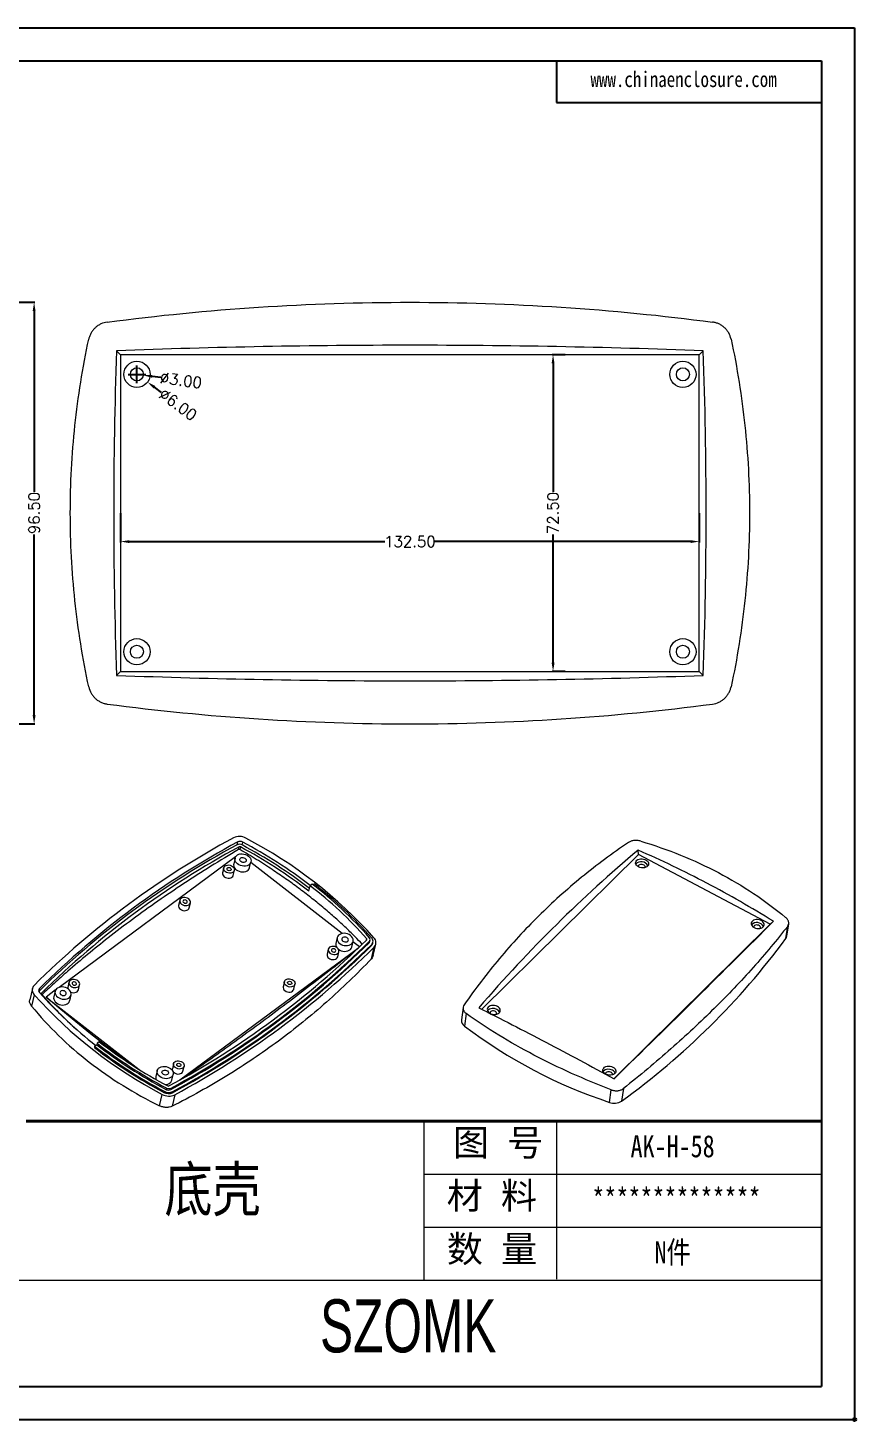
# Model space of a CAD drawing. Header units: inches. Extents: x -1516 to -539, y 228 to 547.
# Drawn here: x -728.4 to -538.8, y 227.9 to 546.8 of the extents above; entities that cross this region are included whole.
import ezdxf

# ---------------------------------------------------------------- set-up
doc = ezdxf.new("R2010")
doc.units = ezdxf.units.IN
doc.layers.add('文字', color=81, linetype='Continuous')
doc.layers.add('粗实线', color=7, linetype='Continuous', lineweight=30)
doc.layers.add('细实线', color=3, linetype='Continuous', lineweight=9)
doc.styles.get("Standard").update_dxf_attribs({"font": 'txt', "bigfont": 'gbcbig.shx'})
doc.styles.add('宋体', font='', dxfattribs={"width": 0.8, "height": 3.5})
doc.styles.add('长仿宋', font='', dxfattribs={"width": 0.7, "height": 4})
doc.styles.get('宋体').set_extended_font_data('SimSun')
doc.styles.get('长仿宋').set_extended_font_data('SimSun')
doc.dimstyles.new('2.5', dxfattribs={"dimtxt": 2.5, "dimasz": 2, "dimexe": 0.18, "dimexo": 0.0625, "dimgap": 0.09, "dimtad": 0, "dimzin": 0, "dimdsep": 46, "dimtxsty": 'Standard', "dimcen": 2, "dimclrd": 3, "dimclre": 3, "dimclrt": 256, "dimadec": 0, "dimazin": 0, "dimtfac": 1, "dimtofl": 0, "dimtmove": 0, "dimatfit": 3, "dimfxl": 1, "dimtolj": 1, "dimtzin": 0, "dimarcsym": 0})

# ---------------------------------------------------------------- blocks, each defined once
blk = doc.blocks.new('*D97')
at = {"color": 3, "lineweight": -2, "transparency": 16777216}
for p, q in [((-829.08, 484.03), (-726.82, 484.03)), ((-727, 482.03), (-727, 440.66)), ((-727, 389.53), (-727, 430.9)), ((-829.08, 387.53), (-726.82, 387.53))]:
    blk.add_line(p, q, dxfattribs=at)
at = {"color": 3, "transparency": 16777216}
for points in [[(-727.34, 482.03), (-726.67, 482.03), (-727, 484.03)], [(-727.34, 389.53), (-726.67, 389.53), (-727, 387.53)]]:
    blk.add_solid(points, dxfattribs=at)
at = {"layer": 'Defpoints', "color": 0, "transparency": 16777216}
for p in [(-829.14, 484.03), (-727, 484.03), (-829.14, 387.53)]:
    blk.add_point(p, dxfattribs=at)
at = {"transparency": 16777216, "insert": (-727, 435.78), "char_height": 2.5, "attachment_point": 5, "rotation": 90}
blk.add_mtext('\\A1;96.50', dxfattribs=at)
blk = doc.blocks.new('*D109')
at = {"color": 3, "lineweight": -2, "transparency": 16777216}
for p, q in [((-707.21, 435.72), (-707.21, 429.07)), ((-574.71, 435.72), (-574.71, 429.07)), ((-705.21, 429.25), (-646.67, 429.25)), ((-576.71, 429.25), (-635.24, 429.25))]:
    blk.add_line(p, q, dxfattribs=at)
at = {"color": 3, "transparency": 16777216}
for points in [[(-705.21, 429.58), (-705.21, 428.92), (-707.21, 429.25)], [(-576.71, 429.58), (-576.71, 428.92), (-574.71, 429.25)]]:
    blk.add_solid(points, dxfattribs=at)
at = {"layer": 'Defpoints', "color": 0, "transparency": 16777216}
for p in [(-707.21, 435.78), (-574.71, 435.78), (-574.71, 429.25)]:
    blk.add_point(p, dxfattribs=at)
at = {"transparency": 16777216, "insert": (-640.96, 429.25), "char_height": 2.5, "attachment_point": 5}
blk.add_mtext('\\A1;132.50', dxfattribs=at)
blk = doc.blocks.new('*D110')
at = {"color": 3, "lineweight": -2, "transparency": 16777216}
for p, q in [((-605.39, 472.03), (-608.37, 472.03)), ((-608.19, 470.03), (-608.19, 440.66)), ((-608.19, 401.53), (-608.19, 430.9)), ((-605.39, 399.53), (-608.37, 399.53))]:
    blk.add_line(p, q, dxfattribs=at)
at = {"color": 3, "transparency": 16777216}
for points in [[(-608.52, 470.03), (-607.85, 470.03), (-608.19, 472.03)], [(-608.52, 401.53), (-607.85, 401.53), (-608.19, 399.53)]]:
    blk.add_solid(points, dxfattribs=at)
at = {"layer": 'Defpoints', "color": 0, "transparency": 16777216}
for p in [(-608.19, 472.03), (-605.32, 472.03), (-605.32, 399.53)]:
    blk.add_point(p, dxfattribs=at)
at = {"transparency": 16777216, "insert": (-608.19, 435.78), "char_height": 2.5, "attachment_point": 5, "rotation": 90}
blk.add_mtext('\\A1;72.50', dxfattribs=at)
blk = doc.blocks.new('*D111')
at = {"color": 3, "lineweight": -2, "transparency": 16777216}
for p, q in [((-703.46, 465.53), (-703.46, 469.53)), ((-705.46, 467.53), (-701.46, 467.53)), ((-697.82, 463.39), (-699.43, 464.57))]:
    blk.add_line(p, q, dxfattribs=at)
at = {"color": 3, "transparency": 16777216}
blk.add_solid([(-699.23, 464.84), (-699.63, 464.3), (-701.04, 465.76)], dxfattribs=at)
at = {"layer": 'Defpoints', "color": 0, "transparency": 16777216}
for p in [(-705.88, 469.31), (-701.04, 465.76)]:
    blk.add_point(p, dxfattribs=at)
at = {"transparency": 16777216, "insert": (-694.05, 460.62), "char_height": 2.5, "attachment_point": 5, "rotation": 323.7142}
blk.add_mtext('\\A1;∅6.00', dxfattribs=at)
blk = doc.blocks.new('*D112')
at = {"color": 3, "lineweight": -2, "transparency": 16777216}
for p, q in [((-703.46, 465.53), (-703.46, 469.53)), ((-705.46, 467.53), (-701.46, 467.53)), ((-698.01, 466.8), (-699.99, 467.07))]:
    blk.add_line(p, q, dxfattribs=at)
at = {"color": 3, "transparency": 16777216}
blk.add_solid([(-699.95, 467.4), (-700.03, 466.74), (-701.97, 467.33)], dxfattribs=at)
at = {"layer": 'Defpoints', "color": 0, "transparency": 16777216}
for p in [(-704.95, 467.73), (-701.97, 467.33)]:
    blk.add_point(p, dxfattribs=at)
at = {"transparency": 16777216, "insert": (-693.38, 466.18), "char_height": 2.5, "attachment_point": 5, "rotation": 352.3618}
blk.add_mtext('\\A1;∅3.00', dxfattribs=at)

msp = doc.modelspace()

# ---------------------------------------------------------------- linework, layer by layer
for p, q in [((-989.708, 546.847), (-539.166, 546.847)), ((-539.166, 546.847), (-539.166, 228.282)), ((-974.538, 539.262), (-546.751, 539.262)), ((-607.43, 539.262), (-607.43, 529.781)), ((-546.751, 539.262), (-546.751, 235.867)), ((-607.43, 529.781), (-546.751, 529.781)), ((-974.538, 235.867), (-546.751, 235.867)), ((-989.708, 228.282), (-539.166, 228.282))]:
    msp.add_line(p, q)
at = {"color": 7, "linetype": 'Continuous', "lineweight": 15}
for p, q in [((-707.209, 472.032), (-708.117, 472.939)), ((-574.709, 472.032), (-707.209, 472.032)), ((-707.209, 472.032), (-707.209, 399.532)), ((-574.709, 472.032), (-573.801, 472.939)), ((-574.709, 399.532), (-574.709, 472.032)), ((-707.209, 399.532), (-708.117, 398.624)), ((-707.209, 399.532), (-574.709, 399.532)), ((-574.709, 399.532), (-573.801, 398.624)), ((-680.532, 359.841), (-680.379, 360.5)), ((-679.398, 359.806), (-679.245, 360.465)), ((-680.187, 358.771), (-680.049, 359.367)), ((-679.941, 357.781), (-680.08, 357.678)), ((-679.877, 357.731), (-679.941, 357.781)), ((-679.765, 359.359), (-679.903, 358.764)), ((-588.662, 357.603), (-624.481, 322.198)), ((-588.662, 357.603), (-588.714, 358.613)), ((-558.452, 341.714), (-588.662, 357.603)), ((-680.883, 357.084), (-721.274, 327.211)), ((-683.591, 354.565), (-683.858, 353.412)), ((-681.002, 356.788), (-681.308, 355.471)), ((-677.655, 354.624), (-677.349, 355.941)), ((-656.497, 339.538), (-677.384, 355.791)), ((-681.423, 352.847), (-681.156, 354)), ((-663.311, 350.847), (-663.805, 350.482)), ((-662.893, 350.883), (-663.132, 350.707)), ((-664.096, 349.23), (-663.805, 350.482)), ((-693.643, 347.131), (-693.91, 345.978)), ((-691.474, 345.413), (-691.207, 346.566)), ((-594.279, 306.3), (-558.452, 341.714)), ((-558.452, 341.714), (-557.747, 342.326)), ((-554.641, 338.93), (-554.238, 341.776)), ((-657.622, 338.596), (-657.928, 337.278)), ((-554.874, 338.37), (-554.467, 341.242)), ((-693.646, 306.013), (-652.729, 336.275)), ((-659.659, 335.942), (-659.926, 334.789)), ((-657.491, 334.224), (-657.224, 335.377)), ((-654.275, 336.431), (-653.969, 337.748)), ((-652.54, 336.459), (-654.004, 337.598)), ((-650.24, 337.747), (-650.316, 337.418)), ((-650.158, 337.696), (-650.082, 338.026)), ((-649.704, 337.039), (-649.766, 336.776)), ((-649.762, 333.772), (-649.154, 336.397)), ((-649.489, 337.264), (-649.428, 337.527)), ((-649.361, 334.495), (-648.758, 337.094)), ((-669.71, 328.508), (-669.978, 327.355)), ((-727.407, 326.976), (-728.01, 324.377)), ((-726.97, 325.52), (-727.577, 322.901)), ((-722.077, 326.617), (-724.266, 324.998)), ((-722.196, 326.321), (-722.502, 325.004)), ((-719.018, 328.363), (-719.285, 327.21)), ((-718.849, 324.157), (-718.543, 325.474)), ((-716.85, 326.645), (-716.583, 327.798)), ((-667.542, 326.79), (-667.275, 327.943)), ((-724.266, 324.998), (-724.269, 324.985)), ((-724.266, 324.998), (-702.962, 308.421)), ((-628.768, 322.618), (-629.172, 319.773)), ((-628.056, 321.205), (-628.462, 318.34)), ((-713.15, 313.713), (-713.211, 313.45)), ((-713.15, 313.713), (-712.656, 314.079)), ((-712.579, 314.408), (-712.656, 314.079)), ((-712.085, 314.774), (-712.579, 314.408)), ((-695.086, 309.74), (-695.353, 308.587)), ((-698.816, 308.128), (-699.122, 306.811)), ((-695.469, 305.964), (-695.163, 307.281)), ((-692.918, 308.023), (-692.651, 309.176)), ((-697.227, 303.42), (-697.288, 303.157)), ((-696.783, 304.197), (-696.859, 303.868)), ((-695.649, 304.163), (-695.725, 303.833)), ((-695.242, 303.36), (-695.303, 303.096)), ((-595.285, 300.89), (-594.878, 303.756)), ((-592.099, 304.044), (-592.506, 301.172)), ((-698.262, 300.09), (-697.655, 302.709)), ((-694.82, 302.622), (-695.429, 299.997))]:
    msp.add_line(p, q, dxfattribs=at)
at = {"color": 8, "linetype": 'Continuous', "lineweight": 15}
for p, q in [((-650.922, 338.055), (-650.856, 338.341)), ((-725.927, 326.317), (-725.788, 326.916)), ((-725.329, 325.878), (-725.363, 325.729))]:
    msp.add_line(p, q, dxfattribs=at)
at = {"color": 7, "linetype": 'Continuous', "lineweight": 15, "flags": 128}
for points in [[(-680.411, 355.451), (-680.671, 355.694), (-680.866, 355.967), (-680.987, 356.257), (-681.029, 356.552), (-680.989, 356.838), (-680.871, 357.104), (-680.678, 357.338), (-680.419, 357.529), (-680.107, 357.669), (-679.753, 357.752), (-679.375, 357.775), (-678.987, 357.736), (-678.608, 357.637), (-678.254, 357.482), (-677.94, 357.279), (-677.68, 357.036), (-677.485, 356.763), (-677.364, 356.473), (-677.323, 356.178), (-677.362, 355.891), (-677.481, 355.626), (-677.673, 355.392), (-677.932, 355.201), (-678.244, 355.061), (-678.598, 354.977), (-678.976, 354.955), (-679.364, 354.994), (-679.743, 355.093), (-680.097, 355.247), (-680.411, 355.451)], [(-683.197, 353.673), (-683.407, 353.879), (-683.547, 354.113), (-683.607, 354.358), (-683.583, 354.598), (-683.476, 354.817), (-683.294, 354.999), (-683.049, 355.132), (-682.759, 355.207), (-682.442, 355.22), (-682.12, 355.168), (-681.816, 355.056), (-681.55, 354.892), (-681.339, 354.686), (-681.2, 354.452), (-681.14, 354.207), (-681.164, 353.967), (-681.271, 353.748), (-681.453, 353.566), (-681.698, 353.433), (-681.988, 353.357), (-682.305, 353.345), (-682.627, 353.397), (-682.931, 353.508), (-683.197, 353.673)], [(-682.703, 354.039), (-682.819, 354.167), (-682.867, 354.313), (-682.84, 354.454), (-682.742, 354.569), (-682.587, 354.64), (-682.401, 354.657), (-682.21, 354.617), (-682.044, 354.526), (-681.928, 354.398), (-681.88, 354.252), (-681.907, 354.111), (-682.005, 353.996), (-682.159, 353.924), (-682.346, 353.907), (-682.537, 353.948), (-682.703, 354.039)], [(-681.308, 355.471), (-681.334, 355.234), (-681.292, 354.939), (-681.172, 354.649), (-680.977, 354.377), (-680.717, 354.133), (-680.403, 353.93), (-680.048, 353.775), (-679.669, 353.676), (-679.282, 353.637), (-678.903, 353.66), (-678.55, 353.743), (-678.237, 353.883), (-677.979, 354.074), (-677.786, 354.308), (-677.667, 354.574), (-677.655, 354.624)], [(-679.67, 355.999), (-679.822, 356.159), (-679.905, 356.34), (-679.908, 356.525), (-679.832, 356.692), (-679.685, 356.823), (-679.483, 356.905), (-679.247, 356.929), (-679.004, 356.891), (-678.779, 356.796), (-678.597, 356.655), (-678.478, 356.482), (-678.434, 356.296), (-678.471, 356.118), (-678.584, 355.967), (-678.762, 355.859), (-678.984, 355.805), (-679.226, 355.812), (-679.464, 355.88), (-679.67, 355.999)], [(-588.62, 354.805), (-588.887, 354.978), (-589.095, 355.186), (-589.233, 355.416), (-589.295, 355.657), (-589.276, 355.895), (-589.178, 356.118), (-589.006, 356.314), (-588.77, 356.471), (-588.481, 356.582), (-588.156, 356.641), (-587.812, 356.644), (-587.468, 356.592), (-587.142, 356.487), (-586.851, 356.334), (-586.613, 356.142), (-586.438, 355.922), (-586.337, 355.685), (-586.316, 355.444), (-586.374, 355.211), (-586.51, 355.001), (-586.716, 354.823), (-586.981, 354.688), (-587.289, 354.602), (-587.626, 354.571), (-587.973, 354.596), (-588.31, 354.675), (-588.62, 354.805)], [(-588.629, 354.809), (-588.654, 354.944), (-588.614, 355.109), (-588.497, 355.25), (-588.317, 355.352), (-588.092, 355.404), (-587.847, 355.4), (-587.609, 355.341), (-587.403, 355.233), (-587.252, 355.087), (-587.172, 354.92), (-587.172, 354.75), (-587.238, 354.612)], [(-683.858, 353.412), (-683.874, 353.205), (-683.815, 352.96), (-683.675, 352.726), (-683.465, 352.52), (-683.198, 352.355), (-682.894, 352.244), (-682.573, 352.192), (-682.256, 352.204), (-681.965, 352.28), (-681.72, 352.413), (-681.538, 352.595), (-681.432, 352.814), (-681.423, 352.847)], [(-691.601, 347.458), (-691.867, 347.622), (-692.172, 347.734), (-692.493, 347.786), (-692.81, 347.773), (-693.101, 347.698), (-693.345, 347.565), (-693.527, 347.383), (-693.634, 347.164), (-693.658, 346.924), (-693.599, 346.679), (-693.459, 346.445), (-693.249, 346.239), (-692.982, 346.074), (-692.678, 345.963), (-692.357, 345.911), (-692.04, 345.923), (-691.749, 345.999), (-691.504, 346.132), (-691.322, 346.314), (-691.216, 346.533), (-691.191, 346.773), (-691.251, 347.018), (-691.391, 347.252), (-691.601, 347.458)], [(-693.91, 345.978), (-693.926, 345.771), (-693.866, 345.526), (-693.726, 345.292), (-693.516, 345.086), (-693.25, 344.922), (-692.945, 344.81), (-692.624, 344.758), (-692.307, 344.771), (-692.016, 344.846), (-691.772, 344.979), (-691.59, 345.161), (-691.483, 345.38), (-691.474, 345.413)], [(-692.095, 347.092), (-692.261, 347.183), (-692.452, 347.223), (-692.639, 347.206), (-692.793, 347.135), (-692.891, 347.02), (-692.918, 346.879), (-692.87, 346.733), (-692.754, 346.605), (-692.588, 346.514), (-692.398, 346.473), (-692.211, 346.49), (-692.057, 346.562), (-691.959, 346.677), (-691.931, 346.818), (-691.979, 346.964), (-692.095, 347.092)], [(-562.16, 340.889), (-561.85, 340.759), (-561.512, 340.679), (-561.166, 340.654), (-560.829, 340.686), (-560.52, 340.771), (-560.256, 340.907), (-560.05, 341.084), (-559.914, 341.295), (-559.855, 341.527), (-559.877, 341.768), (-559.978, 342.005), (-560.152, 342.226), (-560.391, 342.417), (-560.681, 342.57), (-561.007, 342.675), (-561.352, 342.728), (-561.696, 342.725), (-562.021, 342.666), (-562.309, 342.555), (-562.546, 342.397), (-562.718, 342.202), (-562.816, 341.979), (-562.835, 341.74), (-562.773, 341.5), (-562.635, 341.269), (-562.426, 341.062), (-562.16, 340.889)], [(-560.778, 340.696), (-560.712, 340.834), (-560.712, 341.004), (-560.792, 341.171), (-560.943, 341.316), (-561.149, 341.424), (-561.387, 341.484), (-561.632, 341.488), (-561.856, 341.436), (-562.037, 341.334), (-562.154, 341.193), (-562.194, 341.028), (-562.168, 340.893)], [(-657.032, 337.258), (-656.718, 337.055), (-656.363, 336.9), (-655.984, 336.801), (-655.597, 336.762), (-655.218, 336.785), (-654.865, 336.868), (-654.552, 337.008), (-654.293, 337.199), (-654.101, 337.433), (-653.982, 337.699), (-653.943, 337.985), (-653.984, 338.28), (-654.105, 338.57), (-654.3, 338.843), (-654.56, 339.086), (-654.874, 339.289), (-655.228, 339.444), (-655.608, 339.543), (-655.995, 339.582), (-656.374, 339.559), (-656.727, 339.476), (-657.04, 339.336), (-657.298, 339.145), (-657.491, 338.911), (-657.609, 338.645), (-657.649, 338.359), (-657.607, 338.064), (-657.486, 337.774), (-657.292, 337.501), (-657.032, 337.258)], [(-656.29, 337.806), (-656.084, 337.687), (-655.847, 337.62), (-655.604, 337.612), (-655.382, 337.666), (-655.205, 337.774), (-655.091, 337.925), (-655.055, 338.103), (-655.098, 338.289), (-655.217, 338.462), (-655.399, 338.603), (-655.624, 338.698), (-655.867, 338.736), (-656.103, 338.712), (-656.305, 338.63), (-656.453, 338.499), (-656.529, 338.332), (-656.525, 338.147), (-656.443, 337.966), (-656.29, 337.806)], [(-659.265, 335.05), (-658.999, 334.886), (-658.695, 334.774), (-658.373, 334.722), (-658.056, 334.735), (-657.766, 334.81), (-657.521, 334.943), (-657.339, 335.126), (-657.232, 335.344), (-657.208, 335.584), (-657.268, 335.829), (-657.407, 336.063), (-657.618, 336.269), (-657.884, 336.434), (-658.188, 336.546), (-658.51, 336.597), (-658.827, 336.585), (-659.117, 336.509), (-659.362, 336.376), (-659.544, 336.194), (-659.651, 335.975), (-659.675, 335.735), (-659.615, 335.49), (-659.475, 335.257), (-659.265, 335.05)], [(-658.771, 335.416), (-658.605, 335.325), (-658.414, 335.285), (-658.227, 335.302), (-658.073, 335.373), (-657.975, 335.488), (-657.948, 335.629), (-657.996, 335.775), (-658.112, 335.903), (-658.278, 335.995), (-658.469, 336.035), (-658.655, 336.018), (-658.81, 335.946), (-658.908, 335.831), (-658.935, 335.69), (-658.887, 335.544), (-658.771, 335.416)], [(-657.312, 335.921), (-657.023, 335.737), (-656.669, 335.582), (-656.29, 335.483), (-655.902, 335.444), (-655.524, 335.467), (-655.17, 335.55), (-654.857, 335.69), (-654.599, 335.881), (-654.406, 336.115), (-654.288, 336.381), (-654.275, 336.431)], [(-659.533, 333.897), (-659.266, 333.733), (-658.962, 333.621), (-658.64, 333.569), (-658.324, 333.582), (-658.033, 333.657), (-657.788, 333.791), (-657.606, 333.973), (-657.5, 334.191), (-657.491, 334.224)], [(-716.977, 328.69), (-717.243, 328.855), (-717.547, 328.966), (-717.869, 329.018), (-718.186, 329.006), (-718.476, 328.93), (-718.721, 328.797), (-718.903, 328.615), (-719.009, 328.396), (-719.034, 328.156), (-718.974, 327.911), (-718.834, 327.677), (-718.624, 327.471), (-718.358, 327.307), (-718.054, 327.195), (-717.732, 327.143), (-717.415, 327.156), (-717.125, 327.231), (-716.88, 327.364), (-716.698, 327.546), (-716.591, 327.765), (-716.567, 328.005), (-716.627, 328.25), (-716.766, 328.484), (-716.977, 328.69)], [(-667.669, 328.835), (-667.459, 328.629), (-667.319, 328.395), (-667.259, 328.15), (-667.284, 327.91), (-667.39, 327.692), (-667.572, 327.509), (-667.817, 327.376), (-668.108, 327.301), (-668.425, 327.288), (-668.746, 327.34), (-669.05, 327.452), (-669.317, 327.616), (-669.527, 327.823), (-669.667, 328.056), (-669.726, 328.301), (-669.702, 328.541), (-669.595, 328.76), (-669.413, 328.942), (-669.169, 329.075), (-668.878, 329.151), (-668.561, 329.163), (-668.24, 329.112), (-667.935, 329), (-667.669, 328.835)], [(-668.163, 328.469), (-668.047, 328.341), (-667.999, 328.195), (-668.027, 328.054), (-668.125, 327.939), (-668.279, 327.868), (-668.465, 327.851), (-668.656, 327.891), (-668.822, 327.982), (-668.938, 328.11), (-668.986, 328.256), (-668.959, 328.397), (-668.861, 328.512), (-668.707, 328.584), (-668.52, 328.601), (-668.329, 328.561), (-668.163, 328.469)], [(-719.134, 326.812), (-719.448, 327.015), (-719.802, 327.17), (-720.181, 327.269), (-720.569, 327.308), (-720.947, 327.285), (-721.301, 327.202), (-721.614, 327.062), (-721.872, 326.871), (-722.065, 326.637), (-722.183, 326.371), (-722.223, 326.085), (-722.181, 325.79), (-722.06, 325.5), (-721.866, 325.227), (-721.605, 324.984), (-721.291, 324.78), (-720.937, 324.626), (-720.558, 324.527), (-720.171, 324.488), (-719.792, 324.51), (-719.438, 324.594), (-719.126, 324.734), (-718.867, 324.925), (-718.675, 325.158), (-718.556, 325.424), (-718.517, 325.711), (-718.558, 326.006), (-718.679, 326.296), (-718.874, 326.568), (-719.134, 326.812)], [(-719.875, 326.263), (-720.081, 326.383), (-720.319, 326.45), (-720.562, 326.458), (-720.784, 326.404), (-720.961, 326.296), (-721.074, 326.144), (-721.111, 325.966), (-721.067, 325.781), (-720.948, 325.608), (-720.766, 325.466), (-720.542, 325.372), (-720.298, 325.334), (-720.062, 325.357), (-719.86, 325.439), (-719.713, 325.571), (-719.637, 325.738), (-719.64, 325.922), (-719.723, 326.104), (-719.875, 326.263)], [(-719.285, 327.21), (-719.301, 327.003), (-719.291, 326.923)], [(-718.606, 326.145), (-718.321, 326.042), (-717.999, 325.99), (-717.683, 326.003), (-717.392, 326.078), (-717.147, 326.211), (-716.965, 326.394), (-716.859, 326.612), (-716.85, 326.645)], [(-717.471, 328.324), (-717.637, 328.415), (-717.828, 328.456), (-718.014, 328.439), (-718.169, 328.367), (-718.267, 328.252), (-718.294, 328.111), (-718.246, 327.965), (-718.13, 327.837), (-717.964, 327.746), (-717.773, 327.706), (-717.586, 327.723), (-717.432, 327.794), (-717.334, 327.909), (-717.307, 328.05), (-717.355, 328.196), (-717.471, 328.324)], [(-669.978, 327.355), (-669.994, 327.148), (-669.934, 326.903), (-669.794, 326.67), (-669.584, 326.463), (-669.318, 326.299), (-669.013, 326.187), (-668.692, 326.135), (-668.375, 326.148), (-668.084, 326.223), (-667.84, 326.357), (-667.658, 326.539), (-667.551, 326.757), (-667.542, 326.79)], [(-706.336, 310.608), (-707.209, 311.27), (-710.646, 313.915), (-714.071, 316.61), (-717.484, 319.354), (-720.883, 322.145), (-724.269, 324.985)], [(-722.502, 325.004), (-722.528, 324.767), (-722.487, 324.472), (-722.366, 324.182), (-722.171, 323.909), (-721.911, 323.666), (-721.597, 323.463), (-721.243, 323.308), (-720.863, 323.209), (-720.476, 323.17), (-720.097, 323.193), (-719.744, 323.276), (-719.431, 323.416), (-719.173, 323.607), (-718.98, 323.841), (-718.862, 324.107), (-718.849, 324.157)], [(-620.938, 322.86), (-621.248, 322.99), (-621.585, 323.07), (-621.932, 323.095), (-622.269, 323.063), (-622.577, 322.978), (-622.842, 322.842), (-623.048, 322.665), (-623.184, 322.454), (-623.242, 322.222), (-623.221, 321.981), (-623.12, 321.744), (-622.945, 321.523), (-622.707, 321.332), (-622.416, 321.179), (-622.09, 321.074), (-621.746, 321.021), (-621.402, 321.024), (-621.077, 321.083), (-620.788, 321.194), (-620.552, 321.352), (-620.38, 321.548), (-620.282, 321.77), (-620.263, 322.009), (-620.325, 322.249), (-620.463, 322.48), (-620.671, 322.687), (-620.938, 322.86)], [(-621.185, 321.057), (-621.118, 321.195), (-621.119, 321.365), (-621.199, 321.532), (-621.35, 321.677), (-621.556, 321.786), (-621.794, 321.845), (-622.038, 321.849), (-622.263, 321.797), (-622.444, 321.695), (-622.56, 321.554), (-622.601, 321.389), (-622.575, 321.254)], [(-693.044, 310.067), (-692.834, 309.861), (-692.695, 309.628), (-692.635, 309.382), (-692.659, 309.142), (-692.766, 308.924), (-692.948, 308.742), (-693.193, 308.608), (-693.483, 308.533), (-693.8, 308.521), (-694.122, 308.572), (-694.426, 308.684), (-694.692, 308.849), (-694.902, 309.055), (-695.042, 309.288), (-695.102, 309.534), (-695.077, 309.774), (-694.971, 309.992), (-694.789, 310.174), (-694.544, 310.308), (-694.254, 310.383), (-693.937, 310.395), (-693.615, 310.344), (-693.311, 310.232), (-693.044, 310.067)], [(-693.539, 309.702), (-693.423, 309.574), (-693.375, 309.428), (-693.402, 309.287), (-693.5, 309.171), (-693.654, 309.1), (-693.841, 309.083), (-694.032, 309.123), (-694.198, 309.214), (-694.314, 309.342), (-694.362, 309.488), (-694.335, 309.629), (-694.237, 309.744), (-694.082, 309.816), (-693.896, 309.833), (-693.705, 309.793), (-693.539, 309.702)], [(-695.754, 308.619), (-695.494, 308.376), (-695.299, 308.103), (-695.179, 307.813), (-695.137, 307.518), (-695.176, 307.231), (-695.295, 306.965), (-695.488, 306.732), (-695.746, 306.541), (-696.059, 306.401), (-696.412, 306.317), (-696.791, 306.295), (-697.178, 306.334), (-697.557, 306.433), (-697.912, 306.587), (-698.226, 306.791), (-698.486, 307.034), (-698.68, 307.307), (-698.801, 307.597), (-698.843, 307.892), (-698.804, 308.178), (-698.685, 308.444), (-698.492, 308.678), (-698.234, 308.869), (-697.921, 309.009), (-697.568, 309.092), (-697.189, 309.115), (-696.802, 309.076), (-696.423, 308.977), (-696.068, 308.822), (-695.754, 308.619)], [(-696.496, 308.07), (-696.343, 307.911), (-696.261, 307.729), (-696.257, 307.545), (-696.333, 307.378), (-696.48, 307.246), (-696.683, 307.164), (-696.918, 307.141), (-697.162, 307.179), (-697.387, 307.273), (-697.568, 307.415), (-697.688, 307.588), (-697.731, 307.773), (-697.694, 307.952), (-697.581, 308.103), (-697.404, 308.211), (-697.182, 308.265), (-696.939, 308.257), (-696.702, 308.19), (-696.496, 308.07)], [(-695.353, 308.587), (-695.369, 308.381), (-695.309, 308.135), (-695.17, 307.902), (-694.96, 307.696), (-694.693, 307.531), (-694.389, 307.419), (-694.067, 307.368), (-693.751, 307.38), (-693.46, 307.455), (-693.215, 307.589), (-693.033, 307.771), (-692.927, 307.989), (-692.918, 308.023)], [(-594.477, 308.944), (-594.211, 308.771), (-594.003, 308.563), (-593.864, 308.333), (-593.803, 308.092), (-593.821, 307.854), (-593.919, 307.631), (-594.091, 307.436), (-594.328, 307.278), (-594.617, 307.167), (-594.942, 307.108), (-595.286, 307.105), (-595.63, 307.157), (-595.956, 307.262), (-596.246, 307.415), (-596.485, 307.607), (-596.66, 307.827), (-596.76, 308.064), (-596.782, 308.305), (-596.723, 308.538), (-596.587, 308.748), (-596.382, 308.926), (-596.117, 309.061), (-595.808, 309.147), (-595.471, 309.178), (-595.125, 309.153), (-594.788, 309.074), (-594.477, 308.944)], [(-596.115, 307.338), (-596.14, 307.473), (-596.1, 307.638), (-595.984, 307.779), (-595.803, 307.881), (-595.578, 307.932), (-595.333, 307.928), (-595.095, 307.869), (-594.89, 307.761), (-594.739, 307.615), (-594.659, 307.449), (-594.658, 307.279), (-594.724, 307.14)]]:
    msp.add_lwpolyline(points, dxfattribs=at)
at = {"color": 7, "linetype": 'Continuous', "lineweight": 15}
for centre, radius in [((-703.459, 467.532), 3), ((-703.459, 467.532), 1.5), ((-578.459, 467.532), 3), ((-578.459, 467.532), 1.5), ((-703.459, 404.032), 3), ((-703.459, 404.032), 1.5), ((-578.459, 404.032), 3), ((-578.459, 404.032), 1.5)]:
    msp.add_circle(centre, radius, dxfattribs=at)
msp.add_circle((-539.166, 228.282), 0.366)
for centre, radius, start, end in [((-586.745, 185.78), 199.519, 118.30329, 134.66991), ((-586.94, 186.672), 197.35, 118.25972, 134.71348), ((-680.012, 358.661), 3.089, 60.91621, 115.57892), ((-679.846, 359.385), 1.235, 60.91621, 115.57892), ((-730.944, 263.154), 110.192, 52.44064, 62.01939), ((-726.733, 269.148), 104.06, 41.83084, 62.39272), ((-587.087, 186.004), 197.361, 118.25996, 134.70195), ((-586.249, 185.187), 197.831, 118.30329, 134.66991), ((-679.998, 358.727), 1.235, 60.91621, 115.57892), ((-679.915, 359.089), 0.309, 60.91621, 115.57892), ((-730.994, 262.922), 109.199, 52.22014, 62.02182), ((-731.101, 262.489), 110.199, 52.45612, 62.01922), ((-588.005, 354.206), 1.755, 28.86448, 134.99456), ((-721.352, 275.86), 94.825, 41.43158, 52.2599), ((-721.401, 275.293), 95.588, 41.43158, 52.2599), ((-721.38, 276.097), 94.063, 41.43158, 52.2599), ((-561.545, 340.288), 1.756, 28.90974, 134.9493), ((-789.931, 478.817), 197.831, 298.30329, 314.66991), ((-650.961, 338.231), 0.152, 316.0604, 46.19104), ((-650.678, 338.169), 0.608, 316.0604, 46.19104), ((-650.471, 337.778), 1.064, 316.0604, 46.19104), ((-650.248, 337.452), 1.52, 316.0604, 46.19104), ((-693.497, 440.975), 172.465, 305.84347, 323.49206), ((-555.863, 339.109), 1.235, 323.24122, 351.69019), ((-789.791, 478.509), 198.394, 298.30329, 314.66991), ((-789.088, 477.991), 197.35, 298.25972, 314.71348), ((-789.008, 477.417), 197.91, 298.25972, 314.71348), ((-788.946, 477.681), 197.91, 298.25972, 314.71348), ((-789.42, 478.289), 199.519, 298.30329, 314.66991), ((-656.756, 337.046), 1.194, 168.81997, 216.11845), ((-650.72, 337.831), 0.578, 314.32584, 346.52059), ((-650.472, 337.499), 1.011, 314.32584, 346.52059), ((-659.038, 334.649), 0.899, 171.01394, 236.64168), ((-725.917, 326.617), 1.52, 136.0604, 226.19104), ((-649.433, 394.921), 104.06, 221.83084, 242.39272), ((-725.35, 326.494), 0.608, 136.0604, 226.19104), ((-654.713, 388.767), 94.773, 221.43012, 232.1542), ((-725.219, 325.773), 0.152, 136.0604, 226.19104), ((-656.59, 386.16), 91.566, 221.35269, 228.53914), ((-621.957, 320.636), 1.761, 58.60413, 134.53737), ((-621.555, 321.012), 1.24, 23.07126, 65.43699), ((-627.595, 319.662), 1.581, 175.96803, 236.74789), ((-559.178, 409.808), 114.746, 232.85744, 251.65937), ((-645.228, 401.157), 110.969, 232.22014, 242.02182), ((-645.167, 401.42), 110.969, 232.22014, 242.02182), ((-645.215, 401.086), 110.084, 232.22014, 242.02182), ((-645.138, 401.416), 110.084, 232.22014, 242.02182), ((-645.186, 401.082), 109.199, 232.22014, 242.02182), ((-698.027, 306.574), 1.12, 167.7987, 205.76608), ((-595.497, 306.72), 1.761, 58.60413, 134.53737), ((-595.095, 307.095), 1.24, 23.07126, 65.43699), ((-696.237, 305.046), 2.162, 240.91621, 295.57892), ((-696.176, 305.31), 2.162, 240.91621, 295.57892), ((-696.846, 306.413), 1.448, 262.58809, 341.93533), ((-696.259, 304.948), 1.235, 240.91621, 295.57892), ((-696.182, 305.277), 1.235, 240.91621, 295.57892), ((-696.265, 304.915), 0.309, 240.91621, 295.57892), ((-696.154, 305.408), 3.089, 240.91621, 295.57892), ((-594.179, 303.839), 3.149, 249.45203, 302.09962)]:
    msp.add_arc(centre, radius, start, end, dxfattribs=at)
for points, knots in [([(-710.245, 479.498), (-698.697, 481.016), (-687.149, 482.148), (-664.054, 483.656), (-640.959, 484.407), (-617.864, 483.656), (-594.769, 482.148), (-583.221, 481.016), (-571.674, 479.498)], [0, 0, 0, 0, 0.25, 0.25, 0.5, 0.75, 0.75, 1, 1, 1, 1]), ([(-710.245, 479.498), (-710.756, 479.431), (-711.244, 479.288), (-711.943, 478.962), (-712.167, 478.835), (-712.591, 478.551), (-712.791, 478.393), (-713.168, 478.046), (-713.345, 477.856), (-713.663, 477.457), (-713.806, 477.246), (-714.059, 476.803), (-714.171, 476.569), (-714.354, 476.089), (-714.427, 475.843), (-714.482, 475.591)], [0, 0, 0, 0, 0.25, 0.25, 0.375, 0.375, 0.5, 0.5, 0.625, 0.625, 0.75, 0.75, 0.875, 0.875, 1, 1, 1, 1]), ([(-567.437, 475.591), (-567.545, 476.095), (-567.727, 476.571), (-568.109, 477.241), (-568.253, 477.454), (-568.571, 477.853), (-568.744, 478.04), (-569.12, 478.388), (-569.324, 478.549), (-569.748, 478.833), (-569.969, 478.959), (-570.432, 479.176), (-570.674, 479.268), (-571.167, 479.412), (-571.418, 479.465), (-571.674, 479.498)], [0, 0, 0, 0, 0.25, 0.25, 0.375, 0.375, 0.5, 0.5, 0.625, 0.625, 0.75, 0.75, 0.875, 0.875, 1, 1, 1, 1]), ([(-714.482, 395.972), (-715.888, 402.521), (-716.942, 409.113), (-718.353, 422.382), (-718.709, 429.06), (-718.709, 442.503), (-718.353, 449.181), (-716.942, 462.45), (-715.888, 469.042), (-714.482, 475.591)], [0, 0, 0, 0, 0.25, 0.25, 0.5, 0.5, 0.75, 0.75, 1, 1, 1, 1]), ([(-567.437, 475.591), (-566.03, 469.042), (-564.976, 462.45), (-563.566, 449.181), (-563.209, 442.503), (-563.209, 429.06), (-563.566, 422.382), (-564.976, 409.113), (-566.03, 402.521), (-567.437, 395.972)], [0, 0, 0, 0, 0.25, 0.25, 0.5, 0.5, 0.75, 0.75, 1, 1, 1, 1]), ([(-714.482, 395.972), (-714.373, 395.468), (-714.191, 394.992), (-713.81, 394.322), (-713.665, 394.109), (-713.347, 393.71), (-713.174, 393.523), (-712.798, 393.175), (-712.594, 393.014), (-712.17, 392.73), (-711.949, 392.604), (-711.486, 392.387), (-711.244, 392.295), (-710.751, 392.151), (-710.5, 392.098), (-710.245, 392.065)], [0, 0, 0, 0, 0.25, 0.25, 0.375, 0.375, 0.5, 0.5, 0.625, 0.625, 0.75, 0.75, 0.875, 0.875, 1, 1, 1, 1]), ([(-571.674, 392.065), (-571.162, 392.132), (-570.674, 392.275), (-569.976, 392.601), (-569.751, 392.728), (-569.328, 393.012), (-569.127, 393.17), (-568.75, 393.517), (-568.574, 393.707), (-568.255, 394.106), (-568.112, 394.317), (-567.859, 394.76), (-567.747, 394.994), (-567.564, 395.474), (-567.491, 395.72), (-567.437, 395.972)], [0, 0, 0, 0, 0.25, 0.25, 0.375, 0.375, 0.5, 0.5, 0.625, 0.625, 0.75, 0.75, 0.875, 0.875, 1, 1, 1, 1]), ([(-710.245, 392.065), (-698.697, 390.547), (-687.149, 389.415), (-664.054, 387.907), (-640.959, 387.156), (-617.864, 387.907), (-594.769, 389.415), (-583.221, 390.547), (-571.674, 392.065)], [0, 0, 0, 0, 0.25, 0.25, 0.5, 0.75, 0.75, 1, 1, 1, 1]), ([(-590.9, 360.404), (-594.633, 357.883), (-598.215, 355.214), (-605.081, 349.587), (-611.649, 343.673), (-617.625, 337.188), (-623.303, 330.415), (-625.994, 326.884), (-628.532, 323.206)], [0, 0, 0, 0, 0.25, 0.25, 0.5, 0.75, 0.75, 1, 1, 1, 1]), ([(-588.122, 360.678), (-588.363, 360.75), (-588.612, 360.798), (-588.995, 360.835), (-589.124, 360.841), (-589.377, 360.842), (-589.502, 360.836), (-589.749, 360.811), (-589.871, 360.793), (-590.104, 360.745), (-590.216, 360.715), (-590.431, 360.644), (-590.535, 360.603), (-590.728, 360.511), (-590.817, 360.46), (-590.9, 360.404)], [0, 0, 0, 0, 0.25, 0.25, 0.375, 0.375, 0.5, 0.5, 0.625, 0.625, 0.75, 0.75, 0.875, 0.875, 1, 1, 1, 1]), ([(-588.122, 360.678), (-584.993, 359.746), (-581.947, 358.678), (-576.017, 356.275), (-573.133, 354.94), (-567.531, 351.994), (-564.85, 350.402), (-559.721, 346.989), (-557.274, 345.167), (-554.945, 343.229)], [0, 0, 0, 0, 0.25, 0.25, 0.5, 0.5, 0.75, 0.75, 1, 1, 1, 1]), ([(-680.187, 358.771), (-682.315, 357.495), (-686.582, 354.938), (-692.735, 350.983), (-698.721, 346.932), (-704.502, 342.785), (-709.856, 338.714), (-714.79, 334.747), (-718.896, 331.259), (-722.36, 328.183), (-724.284, 326.386), (-725.202, 325.528)], [0, 0, 0, 0, 0.1242551, 0.2490262, 0.3737972, 0.4996568, 0.6255164, 0.7365552, 0.847594, 0.9272747, 1, 1, 1, 1]), ([(-679.903, 358.764), (-679.947, 358.789), (-679.998, 358.803), (-680.099, 358.806), (-680.148, 358.794), (-680.187, 358.771)], [0, 0, 0, 0, 0.5, 0.5, 1, 1, 1, 1]), ([(-651.894, 337.124), (-652.432, 337.686), (-653.71, 339.02), (-655.861, 341.096), (-658.325, 343.351), (-660.921, 345.585), (-663.636, 347.791), (-666.476, 349.967), (-669.418, 352.095), (-672.629, 354.285), (-676.11, 356.526), (-678.638, 358.017), (-679.903, 358.764)], [0, 0, 0, 0, 0.0706501, 0.1677675, 0.2655508, 0.363334, 0.4632219, 0.5631097, 0.6637263, 0.7643429, 0.8820246, 1, 1, 1, 1]), ([(-554.467, 341.242), (-554.357, 341.384), (-554.285, 341.538), (-554.233, 341.788), (-554.225, 341.873), (-554.229, 342.046), (-554.24, 342.133), (-554.283, 342.31), (-554.314, 342.4), (-554.394, 342.575), (-554.442, 342.661), (-554.557, 342.831), (-554.624, 342.915), (-554.773, 343.077), (-554.855, 343.155), (-554.945, 343.229)], [0, 0, 0, 0, 0.25, 0.25, 0.375, 0.375, 0.5, 0.5, 0.625, 0.625, 0.75, 0.75, 0.875, 0.875, 1, 1, 1, 1]), ([(-554.467, 341.242), (-556.935, 338.056), (-559.574, 334.891), (-565.183, 328.603), (-571.125, 322.359), (-577.727, 316.204), (-584.662, 310.092), (-588.295, 307.058), (-592.099, 304.044)], [0, 0, 0, 0, 0.25, 0.25, 0.5, 0.75, 0.75, 1, 1, 1, 1]), ([(-653.126, 335.941), (-654.788, 334.627), (-658.317, 331.838), (-663.694, 327.681), (-669.261, 323.446), (-674.814, 319.301), (-680.351, 315.242), (-685.869, 311.282), (-689.839, 308.47), (-691.962, 307.006), (-692.261, 306.8)], [0, 0, 0, 0, 0.1259612, 0.2673752, 0.4090083, 0.5506414, 0.6925944, 0.8345474, 0.9766808, 1, 1, 1, 1]), ([(-649.762, 333.772), (-653.061, 330.298), (-656.489, 326.992), (-663.596, 320.709), (-670.956, 314.754), (-678.818, 309.451), (-686.933, 304.475), (-691.117, 302.152), (-695.429, 299.997)], [0, 0, 0, 0, 0.25, 0.25, 0.5, 0.75, 0.75, 1, 1, 1, 1]), ([(-649.393, 334.504), (-649.418, 334.374), (-649.471, 334.108), (-649.664, 333.886), (-649.762, 333.772)], [0, 0, 0, 0, 0.4876086, 1, 1, 1, 1]), ([(-727.577, 322.901), (-727.713, 323.104), (-727.984, 323.508), (-728.095, 324.037), (-728.003, 324.297), (-727.978, 324.368)], [0, 0, 0, 0, 0.4213449, 0.8427225, 1, 1, 1, 1]), ([(-727.577, 322.901), (-725.656, 320.568), (-723.596, 318.336), (-719.202, 314.075), (-716.868, 312.045), (-711.918, 308.194), (-709.335, 306.397), (-703.958, 303.055), (-701.164, 301.509), (-698.262, 300.09)], [0, 0, 0, 0, 0.25, 0.25, 0.5, 0.5, 0.75, 0.75, 1, 1, 1, 1]), ([(-628.532, 323.206), (-628.644, 323.043), (-628.719, 322.872), (-628.774, 322.604), (-628.782, 322.514), (-628.779, 322.335), (-628.768, 322.246), (-628.726, 322.068), (-628.695, 321.979), (-628.614, 321.808), (-628.565, 321.725), (-628.449, 321.565), (-628.381, 321.487), (-628.23, 321.34), (-628.147, 321.27), (-628.056, 321.205)], [0, 0, 0, 0, 0.25, 0.25, 0.375, 0.375, 0.5, 0.5, 0.625, 0.625, 0.75, 0.75, 0.875, 0.875, 1, 1, 1, 1]), ([(-594.878, 303.756), (-597.972, 304.939), (-600.991, 306.195), (-606.886, 308.851), (-609.761, 310.251), (-615.362, 313.197), (-618.053, 314.724), (-623.217, 317.884), (-625.691, 319.518), (-628.056, 321.205)], [0, 0, 0, 0, 0.25, 0.25, 0.5, 0.5, 0.75, 0.75, 1, 1, 1, 1]), ([(-594.878, 303.756), (-594.64, 303.665), (-594.394, 303.602), (-594.012, 303.551), (-593.884, 303.541), (-593.632, 303.537), (-593.507, 303.542), (-593.26, 303.568), (-593.137, 303.588), (-592.903, 303.643), (-592.79, 303.677), (-592.574, 303.759), (-592.469, 303.808), (-592.274, 303.917), (-592.183, 303.978), (-592.099, 304.044)], [0, 0, 0, 0, 0.25, 0.25, 0.375, 0.375, 0.5, 0.5, 0.625, 0.625, 0.75, 0.75, 0.875, 0.875, 1, 1, 1, 1]), ([(-695.429, 299.997), (-695.62, 299.902), (-695.832, 299.831), (-696.18, 299.763), (-696.3, 299.746), (-696.544, 299.727), (-696.667, 299.725), (-696.919, 299.733), (-697.048, 299.744), (-697.3, 299.779), (-697.425, 299.803), (-697.673, 299.863), (-697.796, 299.901), (-698.035, 299.987), (-698.151, 300.035), (-698.262, 300.09)], [0, 0, 0, 0, 0.25, 0.25, 0.375, 0.375, 0.5, 0.5, 0.625, 0.625, 0.75, 0.75, 0.875, 0.875, 1, 1, 1, 1])]:
    msp.add_open_spline(points, degree=3, knots=knots, dxfattribs=at)
for points in [[(-708.117, 472.939), (-708.558, 460.554), (-708.998, 435.782), (-708.558, 411.01), (-708.117, 398.624)], [(-573.801, 472.939), (-596.187, 473.773), (-640.959, 474.602), (-685.731, 473.773), (-708.117, 472.939)], [(-573.801, 398.624), (-573.36, 411.01), (-572.92, 435.782), (-573.36, 460.554), (-573.801, 472.939)], [(-708.117, 398.624), (-685.731, 397.79), (-640.959, 396.961), (-596.187, 397.79), (-573.801, 398.624)], [(-588.714, 358.613), (-595.067, 353.306), (-607.498, 341.987), (-619.384, 329.269), (-625.19, 322.557)], [(-557.747, 342.326), (-562.749, 345.434), (-572.913, 351.256), (-583.394, 356.292), (-588.714, 358.613)], [(-594.223, 306.27), (-587.723, 312.617), (-575.145, 324.971), (-563.405, 336.654), (-557.747, 342.326)], [(-625.19, 322.557), (-620.11, 319.999), (-609.868, 314.727), (-599.465, 309.141), (-594.223, 306.27)]]:
    msp.add_open_spline(points, degree=3, dxfattribs=at)
at = {"layer": '粗实线', "color": 7, "lineweight": 40}
msp.add_line((-546.751, 296.546), (-728.788, 296.546), dxfattribs=at)
at = {"layer": '细实线', "color": 7}
for p, q in [((-637.769, 296.546), (-637.769, 260.138)), ((-607.43, 296.546), (-607.43, 260.394)), ((-546.751, 284.41), (-637.769, 284.41)), ((-546.751, 272.274), (-637.769, 272.274)), ((-546.751, 260.138), (-819.806, 260.138))]:
    msp.add_line(p, q, dxfattribs=at)

# ---------------------------------------------------------------- texts
at = {"layer": '文字', "color": 0, "attachment_point": 1, "style": '宋体'}
for s, insert, char_height, width in [('www.chinaenclosure.com', (-599.613, 536.86), 3.55984, 62.5429), ('{\\H1.111x;AK-H-58}', (-590.45, 293.376), 4.55093, 52.61382), ('底壳', (-697.172, 286.069), 10.1132, 129.29323), ('{\\H1.111x;**************}', (-599.204, 281.24), 4.55093, 52.61382), ('{\\H1.111x;N件}', (-584.945, 269.104), 4.55093, 52.61382)]:
    msp.add_mtext(s, dxfattribs=dict(at, insert=insert, char_height=char_height, width=width))
at = {"layer": '粗实线', "insert": (-661.541, 255.793), "char_height": 12.1358, "width": 136.09103, "attachment_point": 1, "style": '长仿宋'}
msp.add_mtext('{\\fSTXinwei|b0|i0|c134|p2;SZOMK}', dxfattribs=at)
at = {"layer": '细实线', "color": 7, "char_height": 6.0679, "attachment_point": 1}
for s, insert, width in [('{\\fSimSun|b0|i0|c134|p54;图 号}', (-631.097, 294.703), 30.33951), ('{\\fSimSun|b0|i0|c134|p54;材 料   }', (-632.535, 282.568), 30.33951), ('{\\fSimSun|b0|i0|c134|p54;数 量}', (-632.506, 270.372), 27.41555)]:
    msp.add_mtext(s, dxfattribs=dict(at, insert=insert, width=width))

# ---------------------------------------------------------------- dimensions: what is measured, and where the dimension line sits
for base, p1, p2, picture, middle in [((-727.002, 484.032), (-829.142, 387.532), (-829.142, 484.032), '*D97', (-727.002, 435.782)), ((-608.187, 472.032), (-605.325, 399.532), (-605.325, 472.032), '*D110', (-608.187, 435.782))]:
    dim = msp.add_linear_dim(base=base, p1=p1, p2=p2, angle=90, dimstyle='2.5')
    dim.commit()
    dim.dimension.update_dxf_attribs({"geometry": picture, "text_midpoint": middle})
for p1, p2, picture, middle in [((-705.877, 469.307), (-701.041, 465.756), '*D111', (-694.049, 460.623)), ((-704.946, 467.731), (-701.972, 467.332), '*D112', (-693.376, 466.179))]:
    dim = msp.add_diameter_dim_2p(p1=p1, p2=p2, dimstyle='2.5')
    dim.commit()
    dim.dimension.update_dxf_attribs({"geometry": picture, "text_midpoint": middle})
dim = msp.add_linear_dim(base=(-574.709, 429.251), p1=(-707.209, 435.782), p2=(-574.709, 435.782), dimstyle='2.5')
dim.commit()
dim.dimension.update_dxf_attribs({"geometry": '*D109', "text_midpoint": (-640.959, 429.251)})

doc.saveas('drawing.dxf')
